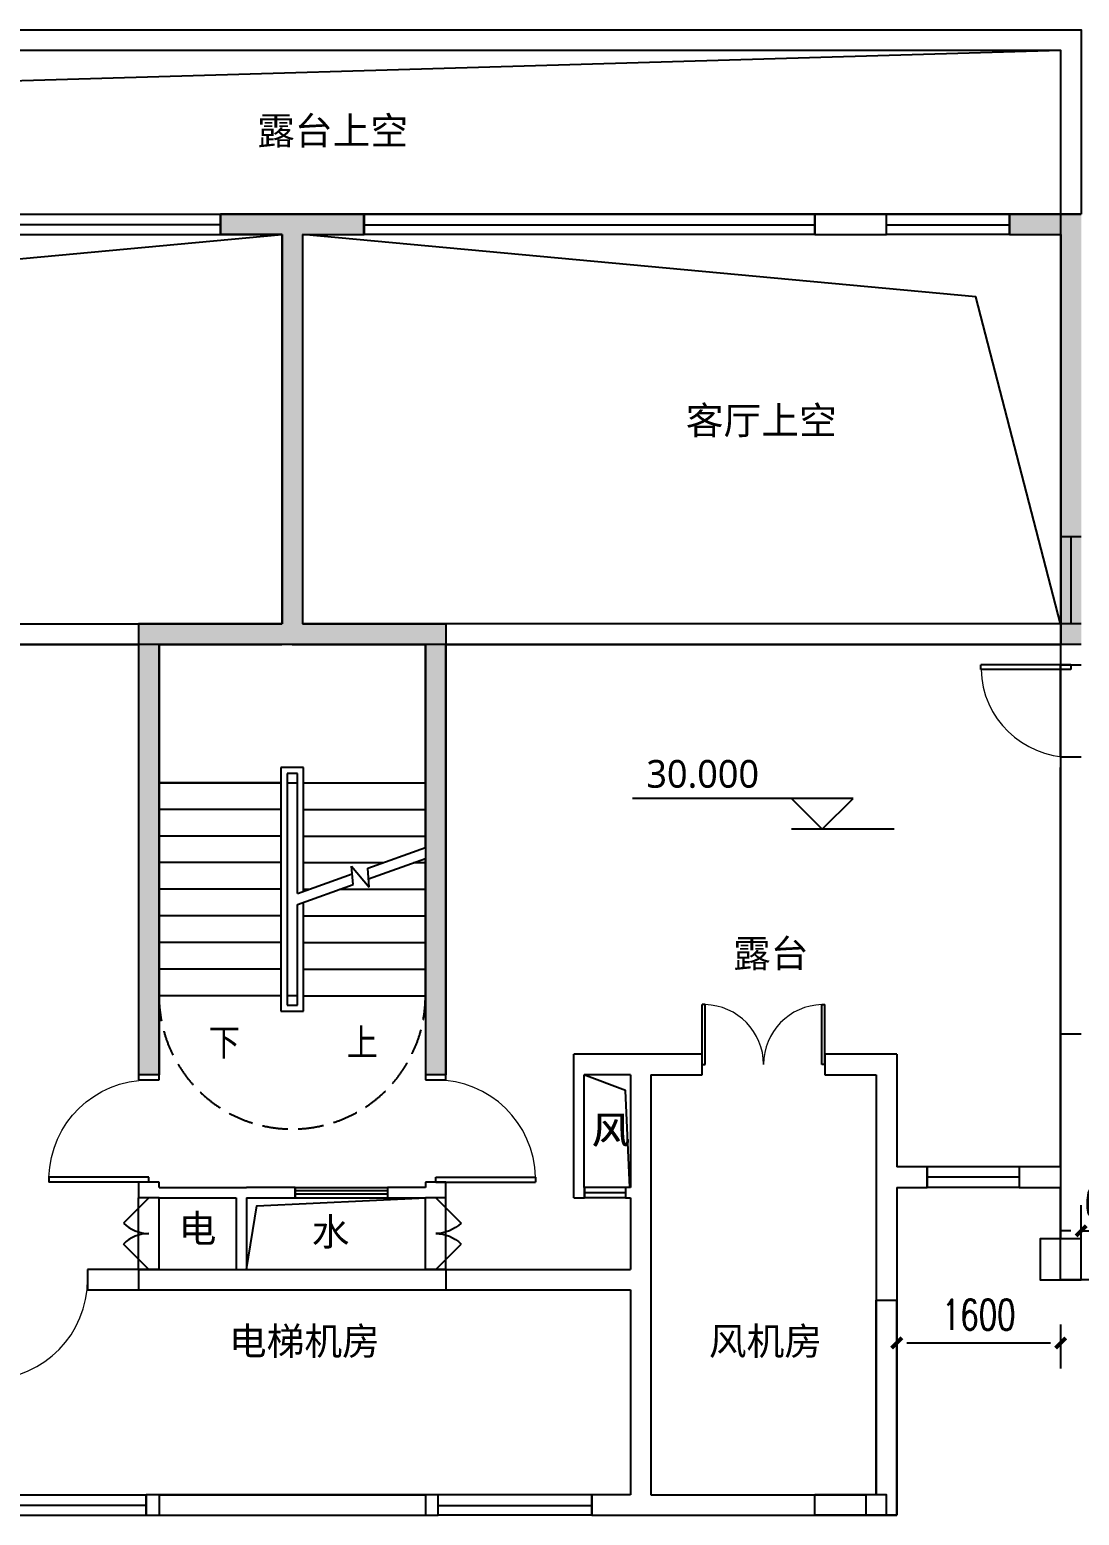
# Model space of a CAD drawing. Extents: x -1988865 to -1884162, y -260022 to -208037.
# Drawn here: x -1963818 to -1953573, y -245612 to -231112 of the extents above; entities that cross this region are included whole.
import ezdxf

# ---------------------------------------------------------------- set-up
doc = ezdxf.new("R2010")
doc.units = 0
doc.header["$LTSCALE"] = 1000
doc.header["$MEASUREMENT"] = 0
doc.linetypes.add('__DASH', pattern=[0.35, 0.25, -0.1])
doc.linetypes.add('DOTE', pattern=[2.42, 2, -0.2, 0.02, -0.2])
for name, color, linetype in [('BALCONY', 6, 'Continuous'), ('COLUMN', 9, 'Continuous'), ('DIM_ELEV', 3, 'Continuous'), ('DIM_SYMB', 3, 'Continuous'), ('DOTE', 177, 'DOTE'), ('LINE', 21, 'Continuous'), ('PUB_DIM', 3, 'Continuous'), ('PUB_HATCH', 8, 'Continuous'), ('PUB_TEXT', 7, 'Continuous'), ('R_NAME', 1, 'Continuous'), ('STAIR', 2, 'Continuous'), ('WALL', 130, 'Continuous'), ('WINDOW', 153, 'Continuous')]:
    doc.layers.add(name, color=color, linetype=linetype)
doc.styles.add('_TCH_DIM_T3', font='SIMPLEX', dxfattribs={"width": 0.705882, "bigfont": 'GBCBIG'})
doc.styles.add('宋体字', font='msyh.ttf')
doc.styles.add('黑体', font='simhei.ttf', dxfattribs={"width": 0.85, "height": 10})
doc.dimstyles.new('_TCH_ARCH&&100', dxfattribs={"dimtxt": 297.5, "dimasz": 100, "dimexe": 250, "dimexo": 300, "dimgap": 126.25, "dimtad": 1, "dimdec": 0, "dimzin": 0, "dimdsep": 46, "dimtxsty": '_TCH_DIM_T3', "dimblk": '0912-_ArchTick', "dimcen": 0.09, "dimclrt": 7, "dimazin": 2, "dimtfac": 1, "dimtdec": 0, "dimtix": 1, "dimtmove": 2, "dimatfit": 3, "dimfxl": 1, "dimtolj": 1, "dimtzin": 0, "dimarcsym": 0})

# ---------------------------------------------------------------- blocks, each defined once
blk = doc.blocks.new('_FZHK')
blk.add_lwpolyline([(-0.5, -0.5), (0.5, -0.5), (0.5, 0.5), (-0.5, 0.5)], close=True)
blk = doc.blocks.new('0912-0911-dsf2w3e5r34')
at = {"layer": 'PUB_HATCH'}
for points in [[(763027, -707095), (763027, -706962), (762327, -706962), (762327, -707162), (762927, -707162)], [(763027, -707095), (763127, -707162), (763727, -707162), (763727, -706962), (763027, -706962)], [(770027, -707162), (770527, -707162), (770727, -706962), (770027, -706962)], [(770727, -706962), (770527, -707162), (770527, -711162), (770727, -711162)], [(763027, -707095), (762927, -707162), (762927, -711062), (763027, -711128), (763127, -711062), (763127, -707162)], [(763027, -711028), (762927, -710962), (761527, -710962), (761727, -711162), (763027, -711162)], [(761727, -711162), (761527, -710962), (761527, -715362), (761727, -715362)], [(763027, -711028), (763027, -711162), (764327, -711162), (764527, -710962), (763127, -710962)], [(764527, -710962), (764327, -711162), (764327, -715362), (764527, -715362)]]:
    blk.add_hatch(color=256, dxfattribs=at).paths.add_polyline_path(points)
at = {"layer": 'WALL'}
for p, q in [((763027, -706962), (762327, -706962)), ((762327, -707162), (762327, -706962)), ((763027, -706962), (763727, -706962)), ((763727, -706962), (763727, -707162)), ((770027, -706962), (770727, -706962)), ((770027, -706962), (770027, -707162)), ((762927, -707162), (762327, -707162)), ((762927, -707162), (762927, -710962)), ((763127, -707162), (763727, -707162)), ((763127, -707162), (763127, -710962)), ((770027, -707162), (770527, -707162)), ((770527, -707162), (770527, -711162)), ((762927, -710962), (761527, -710962)), ((761527, -710962), (761527, -715362)), ((763127, -710962), (764527, -710962)), ((764527, -710962), (764527, -715362)), ((763027, -711162), (761727, -711162)), ((761727, -711162), (761727, -715362)), ((763027, -711162), (764327, -711162)), ((764327, -711162), (764327, -715362)), ((770727, -711162), (770527, -711162)), ((770527, -716962), (770527, -714962)), ((770527, -714962), (770727, -714962)), ((761727, -715362), (761527, -715362)), ((764527, -715362), (764327, -715362)), ((761527, -717262), (764527, -717262)), ((761527, -717262), (761527, -717462)), ((764527, -717262), (764527, -717462)), ((761527, -717462), (764527, -717462)), ((768727, -719462), (768727, -717562)), ((768727, -717562), (768927, -717562)), ((768927, -719662), (768927, -717562)), ((761727, -719462), (764327, -719462)), ((761727, -719462), (761727, -719662)), ((764327, -719462), (764327, -719662)), ((768727, -719462), (768127, -719462)), ((768127, -719662), (768127, -719462)), ((761727, -719662), (764327, -719662)), ((768927, -719662), (768127, -719662))]:
    blk.add_line(p, q, dxfattribs=at)
at = {"layer": 'COLUMN', "xscale": 400, "yscale": 400, "zscale": 400, "rotation": 90}
blk.add_blockref('_FZHK', (770527, -717162), dxfattribs=at)
blk = doc.blocks.new('0912-_ArchTick')
at = {"color": 0, "linetype": 'ByBlock', "const_width": 0.4}
blk.add_lwpolyline([(-0.5, -0.5), (0.5, 0.5)], dxfattribs=at)
blk = doc.blocks.new('*D38')
at = {"layer": 'Defpoints', "color": 0, "transparency": 16777216}
for p in [(-1952955, -242836), (-1953555, -243312), (-1952955, -243312)]:
    blk.add_point(p, dxfattribs=at)
at = {"layer": 'PUB_DIM', "color": 0, "lineweight": -2, "transparency": 16777216}
for p, q in [((-1953555, -243012), (-1953555, -242586)), ((-1952955, -243012), (-1952955, -242586)), ((-1953655, -242836), (-1953755, -242836)), ((-1953555, -242836), (-1952955, -242836)), ((-1952855, -242836), (-1952755, -242836))]:
    blk.add_line(p, q, dxfattribs=at)
at = {"layer": 'PUB_DIM', "color": 0, "lineweight": -2, "transparency": 16777216, "xscale": 100, "yscale": 100, "zscale": 100}
blk.add_blockref('0912-_ArchTick', (-1953555, -242836), dxfattribs=at)
at = {"layer": 'PUB_DIM', "color": 0, "lineweight": -2, "transparency": 16777216, "xscale": 100, "yscale": 100, "zscale": 100, "rotation": 180}
blk.add_blockref('0912-_ArchTick', (-1952955, -242836), dxfattribs=at)
at = {"layer": 'PUB_DIM', "color": 7, "transparency": 16777216, "insert": (-1953255, -242561), "char_height": 297.5, "attachment_point": 5, "style": '_TCH_DIM_T3'}
blk.add_mtext('\\A1;600', dxfattribs=at)
blk = doc.blocks.new('*D42')
at = {"layer": 'Defpoints', "color": 0, "transparency": 16777216}
for p in [(-1955355, -243449), (-1953755, -243449), (-1953755, -243930)]:
    blk.add_point(p, dxfattribs=at)
at = {"layer": 'PUB_DIM', "color": 0, "lineweight": -2, "transparency": 16777216}
for p, q in [((-1955355, -243749), (-1955355, -244180)), ((-1953755, -243749), (-1953755, -244180)), ((-1955255, -243930), (-1953855, -243930))]:
    blk.add_line(p, q, dxfattribs=at)
at = {"layer": 'PUB_DIM', "color": 0, "lineweight": -2, "transparency": 16777216, "xscale": 100, "yscale": 100, "zscale": 100, "rotation": 180}
blk.add_blockref('0912-_ArchTick', (-1955355, -243930), dxfattribs=at)
at = {"layer": 'PUB_DIM', "color": 0, "lineweight": -2, "transparency": 16777216, "xscale": 100, "yscale": 100, "zscale": 100}
blk.add_blockref('0912-_ArchTick', (-1953755, -243930), dxfattribs=at)
at = {"layer": 'PUB_DIM', "color": 7, "transparency": 16777216, "insert": (-1954555, -243655), "char_height": 297.5, "attachment_point": 5, "style": '_TCH_DIM_T3'}
blk.add_mtext('\\A1;1600', dxfattribs=at)
blk = doc.blocks.new('0912-0911-$WINLIB2D$00000002')
for p, q in [((-0.5, 0.5), (0.5, 0.5)), ((-0.5, 0.5), (-0.5, -0.5)), ((0.5, 0.5), (0.5, -0.5)), ((0.5, 0.0211), (-0.5, 0.0211)), ((-0.5, -0.5), (0.5, -0.5))]:
    blk.add_line(p, q)
blk = doc.blocks.new('0912-0911-$DORLIB2D$00000001')
for p, q in [((0.45, 0.975), (0.5, 0.975)), ((0.45, 0), (0.45, 0.975)), ((0.5, 0), (0.5, 0.975)), ((0.5, 0), (0.45, 0))]:
    blk.add_line(p, q)
at = {"lineweight": 13}
blk.add_arc((0.475, 0), 0.975, 91.4693, 180, dxfattribs=at)
blk = doc.blocks.new('0912-0911-$DorLib2D$00000116')
at = {"color": 0}
for p, q in [((-0.5, 0), (-0.146, 0.354)), ((0.5, 0), (0.146, 0.354))]:
    blk.add_line(p, q, dxfattribs=at)
for centre, start, end in [((-0.5, 0), 0, 45), ((0.5, 0), 135, 180)]:
    blk.add_arc(centre, 0.5, start, end, dxfattribs=at)
blk = doc.blocks.new('0912-0911-$TCHSYS$WIN2D')
for p, q in [((-0.5, 0.5), (0.5, 0.5)), ((-0.5, 0.5), (-0.5, -0.5)), ((0.5, 0.5), (0.5, -0.5)), ((0.5, 0.167), (-0.5, 0.167)), ((0.5, -0.167), (-0.5, -0.167)), ((-0.5, -0.5), (0.5, -0.5))]:
    blk.add_line(p, q)
blk = doc.blocks.new('0912-$WINLIB2D$00000002')
for p, q in [((-0.5, 0.5), (0.5, 0.5)), ((-0.5, 0.5), (-0.5, -0.5)), ((0.5, 0.5), (0.5, -0.5)), ((0.5, 0.021), (-0.5, 0.021)), ((-0.5, -0.5), (0.5, -0.5))]:
    blk.add_line(p, q)
blk = doc.blocks.new('0912-$DorLib2D$00000002')
for p, q in [((-0.5, 0), (-0.5, 0.4875)), ((-0.475, 0.4875), (-0.5, 0.4875)), ((-0.475, 0), (-0.475, 0.4875)), ((0.475, 0), (0.475, 0.4875)), ((0.475, 0.4875), (0.5, 0.4875)), ((0.5, 0), (0.5, 0.4875)), ((-0.5, 0), (-0.475, 0)), ((0.5, 0), (0.475, 0))]:
    blk.add_line(p, q)
at = {"lineweight": 13}
for centre, start, end in [((-0.4875, 0), 0, 88.53072), ((0.4875, 0), 91.46928, 180)]:
    blk.add_arc(centre, 0.4875, start, end, dxfattribs=at)

msp = doc.modelspace()

# ---------------------------------------------------------------- linework, layer by layer
at = {"layer": 'BALCONY'}
for p, q in [((-1953755.2, -236062.4), (-1953755.2, -236912.4)), ((-1953655.2, -236062.4), (-1953655.2, -236912.4))]:
    msp.add_line(p, q, dxfattribs=at)
for points in [[(-1968955.2, -232912.4), (-1968955.2, -231112.4), (-1953555.2, -231112.4), (-1953555.2, -232912.4)], [(-1968755.2, -232912.4), (-1968755.2, -231312.4), (-1953755.2, -231312.4), (-1953755.2, -232912.4)]]:
    msp.add_lwpolyline(points, dxfattribs=at)
at = {"layer": 'DIM_ELEV'}
for p, q in [((-1955781.3, -238615.6), (-1957932.8, -238615.6)), ((-1956081.3, -238915.6), (-1956381.3, -238615.6)), ((-1956081.3, -238915.6), (-1955781.3, -238615.6)), ((-1955381.3, -238915.6), (-1956381.3, -238915.6))]:
    msp.add_line(p, q, dxfattribs=at)
at = {"layer": 'DIM_SYMB'}
for points in [[(-1961930.2, -240672.4, 0, 0, 0), (-1961930.2, -237837.4, 0, 0, 0), (-1960580.2, -237837.4, 0, 0, 0), (-1960580.2, -238942.4, 80, 0, 0), (-1960580.2, -239242.4, 0, 0, 0)], [(-1960580.2, -240672.4, 0, 0, 0), (-1960580.2, -239802.4, 80, 0, 0), (-1960580.2, -239502.4, 0, 0, 0)]]:
    msp.add_lwpolyline(points, format="xyseb", dxfattribs=at)
at = {"layer": 'LINE'}
for points in [[(-1968755.2, -232912.4), (-1968240.6, -231734.6), (-1953755.2, -231312.4)], [(-1968755.2, -236912.4), (-1967925.8, -233719.3), (-1961355.2, -233112.4)], [(-1953755.2, -236912.4), (-1954584.5, -233719.3), (-1961155.2, -233112.4)]]:
    msp.add_lwpolyline(points, dxfattribs=at)
msp.add_lwpolyline([(-1968755.2, -232912.4), (-1953755.2, -232912.4), (-1953755.2, -237112.4), (-1968755.2, -237112.4)], close=True, dxfattribs=at)
at = {"layer": 'PUB_DIM'}
msp.add_lwpolyline([(-1957959.2, -242412.4), (-1958002.7, -241465.3), (-1958409.2, -241312.4)], dxfattribs=at)
at = {"layer": 'R_NAME'}
msp.add_lwpolyline([(-1961701.1, -243212.4), (-1961600.3, -242592.4), (-1959951.1, -242512.4)], dxfattribs=at)
at = {"layer": 'STAIR'}
for p, q in [((-1959955.2, -237112.4), (-1962555.2, -237112.4)), ((-1962555.2, -237112.4), (-1962555.2, -238462.4)), ((-1959955.2, -238462.4), (-1959955.2, -237112.4)), ((-1961145.2, -238312.4), (-1961365.2, -238312.4)), ((-1961365.2, -238312.4), (-1961365.2, -240692.4)), ((-1961205.2, -238372.4), (-1961305.2, -238372.4)), ((-1961305.2, -238372.4), (-1961305.2, -240632.4)), ((-1961205.2, -239544.5), (-1961205.2, -238372.4)), ((-1961145.2, -239522.9), (-1961145.2, -238312.4)), ((-1962555.2, -238462.4), (-1962555.2, -240542.4)), ((-1961365.2, -238462.4), (-1962555.2, -238462.4)), ((-1962555.2, -238462.4), (-1961365.2, -238462.4)), ((-1961305.2, -238462.4), (-1961305.2, -240542.4)), ((-1961305.2, -238462.4), (-1961205.2, -238462.4)), ((-1961205.2, -239544.5), (-1961205.2, -238462.4)), ((-1961145.2, -238462.4), (-1959955.2, -238462.4)), ((-1961145.2, -238462.4), (-1959955.2, -238462.4)), ((-1959955.2, -239093.9), (-1959955.2, -238462.4)), ((-1961365.2, -238722.4), (-1962555.2, -238722.4)), ((-1961145.2, -238722.4), (-1959955.2, -238722.4)), ((-1961365.2, -238982.4), (-1962555.2, -238982.4)), ((-1961145.2, -238982.4), (-1959955.2, -238982.4)), ((-1960518.8, -239297.1), (-1959955.2, -239093.9)), ((-1961365.2, -239242.4), (-1962555.2, -239242.4)), ((-1961145.2, -239242.4), (-1960367, -239242.4)), ((-1960510.1, -239400.3), (-1959955.2, -239200.2)), ((-1960072, -239242.4), (-1959955.2, -239242.4)), ((-1959955.2, -240542.4), (-1959955.2, -239200.2)), ((-1961205.2, -239544.5), (-1960669, -239351.3)), ((-1960660.3, -239454.4), (-1960675.3, -239276.6)), ((-1960675.3, -239276.6), (-1960503.1, -239483.2)), ((-1960503.1, -239483.2), (-1960518.8, -239297.1)), ((-1961365.2, -239502.4), (-1962555.2, -239502.4)), ((-1961205.2, -239650.8), (-1960660.3, -239454.4)), ((-1961145.2, -239502.4), (-1961088.3, -239502.4)), ((-1960793.4, -239502.4), (-1959955.2, -239502.4)), ((-1961205.2, -240542.4), (-1961205.2, -239650.8)), ((-1961205.2, -240632.4), (-1961205.2, -239650.8)), ((-1961145.2, -240692.4), (-1961145.2, -239629.2)), ((-1961365.2, -239762.4), (-1962555.2, -239762.4)), ((-1961145.2, -239762.4), (-1959955.2, -239762.4)), ((-1961365.2, -240022.4), (-1962555.2, -240022.4)), ((-1961145.2, -240022.4), (-1959955.2, -240022.4)), ((-1961365.2, -240282.4), (-1962555.2, -240282.4)), ((-1961145.2, -240282.4), (-1959955.2, -240282.4)), ((-1961365.2, -240542.4), (-1962555.2, -240542.4)), ((-1961205.2, -240542.4), (-1961305.2, -240542.4)), ((-1961145.2, -240542.4), (-1959955.2, -240542.4)), ((-1961365.2, -240692.4), (-1961145.2, -240692.4)), ((-1961305.2, -240632.4), (-1961205.2, -240632.4))]:
    msp.add_line(p, q, dxfattribs=at)
at = {"layer": 'STAIR', "linetype": '__DASH'}
msp.add_arc((-1961255.2, -240542.4), 1300, 180, 0, dxfattribs=at)
at = {"layer": 'WALL'}
for p, q in [((-1961255.2, -232912.4), (-1961955.2, -232912.4)), ((-1961955.2, -232912.4), (-1961955.2, -233112.4)), ((-1960555.2, -232912.4), (-1961255.2, -232912.4)), ((-1960555.2, -233112.4), (-1960555.2, -232912.4)), ((-1955455.2, -232912.4), (-1956155.2, -232912.4)), ((-1956155.2, -232912.4), (-1956155.2, -233112.4)), ((-1955455.2, -233112.4), (-1955455.2, -232912.4)), ((-1953655.2, -232912.4), (-1954255.2, -232912.4)), ((-1954255.2, -232912.4), (-1954255.2, -233112.4)), ((-1953555.2, -232912.4), (-1953655.2, -232912.4)), ((-1961955.2, -233112.4), (-1961355.2, -233112.4)), ((-1961355.2, -233112.4), (-1961355.2, -236912.4)), ((-1961155.2, -233112.4), (-1961155.2, -236912.4)), ((-1961155.2, -233112.4), (-1960555.2, -233112.4)), ((-1956155.2, -233112.4), (-1955455.2, -233112.4)), ((-1954255.2, -233112.4), (-1953755.2, -233112.4)), ((-1953755.2, -233112.4), (-1953755.2, -236062.4)), ((-1953555.2, -236062.4), (-1953755.2, -236062.4)), ((-1968955.2, -236912.4), (-1962655.2, -236912.4)), ((-1962655.2, -236912.4), (-1961355.2, -236912.4)), ((-1959855.2, -236912.4), (-1961155.2, -236912.4)), ((-1953555.2, -236912.4), (-1959855.2, -236912.4)), ((-1968755.2, -237112.4), (-1962755.2, -237112.4)), ((-1962755.2, -237112.4), (-1962755.2, -241362.4)), ((-1962555.2, -237112.4), (-1961355.2, -237112.4)), ((-1962555.2, -241362.4), (-1962555.2, -237112.4)), ((-1961355.2, -237112.4), (-1961355.2, -237112.4)), ((-1961155.2, -237112.4), (-1961355.2, -237112.4)), ((-1959955.2, -237112.4), (-1961155.2, -237112.4)), ((-1961155.2, -237112.4), (-1961155.2, -237112.4)), ((-1959955.2, -237112.4), (-1959955.2, -241362.4)), ((-1953755.2, -237112.4), (-1959755.2, -237112.4)), ((-1959755.2, -241362.4), (-1959755.2, -237112.4)), ((-1953755.2, -237112.4), (-1953755.2, -237312.4)), ((-1953755.2, -237312.4), (-1953555.2, -237312.4)), ((-1953555.2, -238212.4), (-1953755.2, -238212.4)), ((-1953755.2, -238212.4), (-1953755.2, -238312.4)), ((-1953755.2, -242212.4), (-1953755.2, -238312.4)), ((-1957855.2, -241112.4), (-1958505.2, -241112.4)), ((-1958505.2, -242512.4), (-1958505.2, -241112.4)), ((-1957255.2, -241112.4), (-1957855.2, -241112.4)), ((-1957255.2, -241312.4), (-1957255.2, -241112.4)), ((-1955355.2, -241112.4), (-1956055.2, -241112.4)), ((-1956055.2, -241112.4), (-1956055.2, -241312.4)), ((-1955355.2, -241112.4), (-1955355.2, -242212.4)), ((-1962755.2, -241362.4), (-1962555.2, -241362.4)), ((-1959955.2, -241362.4), (-1959755.2, -241362.4)), ((-1957955.2, -241312.4), (-1958405.2, -241312.4)), ((-1958405.2, -242412.4), (-1958405.2, -241312.4)), ((-1957955.2, -241312.4), (-1957955.2, -242412.4)), ((-1957755.2, -241312.4), (-1957755.2, -242412.4)), ((-1957755.2, -241312.4), (-1957255.2, -241312.4)), ((-1956055.2, -241312.4), (-1955555.2, -241312.4)), ((-1955555.2, -241312.4), (-1955555.2, -242312.4)), ((-1955059.2, -242212.4), (-1955355.2, -242212.4)), ((-1955059.2, -242412.4), (-1955059.2, -242212.4)), ((-1953755.2, -242212.4), (-1954159.2, -242212.4)), ((-1954159.2, -242212.4), (-1954159.2, -242412.4)), ((-1962555.2, -242362.4), (-1962755.2, -242362.4)), ((-1962755.2, -242362.4), (-1962755.2, -242512.4)), ((-1962555.2, -242412.4), (-1962555.2, -242362.4)), ((-1962555.2, -242412.4), (-1961701.1, -242412.4)), ((-1961226.1, -242412.4), (-1961701.1, -242412.4)), ((-1961226.1, -242512.4), (-1961226.1, -242412.4)), ((-1959955.2, -242412.4), (-1960326.1, -242412.4)), ((-1960326.1, -242412.4), (-1960326.1, -242512.4)), ((-1959755.2, -242362.4), (-1959955.2, -242362.4)), ((-1959955.2, -242362.4), (-1959955.2, -242412.4)), ((-1959755.2, -242512.4), (-1959755.2, -242362.4)), ((-1958401.1, -242412.4), (-1958405.2, -242412.4)), ((-1958401.1, -242512.4), (-1958401.1, -242412.4)), ((-1957955.2, -242412.4), (-1958001.1, -242412.4)), ((-1958001.1, -242412.4), (-1958001.1, -242512.4)), ((-1957755.2, -242412.4), (-1957755.2, -243312.4)), ((-1955555.2, -242312.4), (-1955555.2, -245412.4)), ((-1955355.2, -242412.4), (-1955059.2, -242412.4)), ((-1955355.2, -242412.4), (-1955355.2, -245612.4)), ((-1954159.2, -242412.4), (-1953755.2, -242412.4)), ((-1953755.2, -243312.4), (-1953755.2, -242412.4)), ((-1962555.2, -242512.4), (-1962755.2, -242512.4)), ((-1962555.2, -242512.4), (-1961801.1, -242512.4)), ((-1961801.1, -242512.4), (-1961801.1, -243212.4)), ((-1961701.1, -242512.4), (-1961701.1, -243212.4)), ((-1961701.1, -242512.4), (-1961226.1, -242512.4)), ((-1960326.1, -242512.4), (-1959955.2, -242512.4)), ((-1959755.2, -242512.4), (-1959955.2, -242512.4)), ((-1958505.2, -242512.4), (-1958401.1, -242512.4)), ((-1958001.1, -242512.4), (-1957955.2, -242512.4)), ((-1957955.2, -242512.4), (-1957955.2, -243212.4)), ((-1962755.2, -243212.4), (-1963253.2, -243212.4)), ((-1963253.2, -243212.4), (-1963253.2, -243412.4)), ((-1962555.2, -243212.4), (-1962755.2, -243212.4)), ((-1962555.2, -243212.4), (-1961801.1, -243212.4)), ((-1961701.1, -243212.4), (-1959955.2, -243212.4)), ((-1959755.2, -243212.4), (-1959955.2, -243212.4)), ((-1959755.2, -243212.4), (-1957955.2, -243212.4)), ((-1963253.2, -243412.4), (-1962655.2, -243412.4)), ((-1962651.1, -243412.4), (-1961701.1, -243412.4)), ((-1961701.1, -243412.4), (-1959851.1, -243412.4)), ((-1959855.2, -243412.4), (-1957955.2, -243412.4)), ((-1957955.2, -243412.4), (-1957955.2, -245412.4)), ((-1957755.2, -243312.4), (-1957755.2, -245412.4)), ((-1953755.2, -243312.4), (-1952955.2, -243312.4)), ((-1959830.2, -245412.4), (-1962680.2, -245412.4)), ((-1962680.2, -245412.4), (-1962680.2, -245612.4)), ((-1959830.2, -245612.4), (-1959830.2, -245412.4)), ((-1957955.2, -245412.4), (-1958330.2, -245412.4)), ((-1958330.2, -245412.4), (-1958330.2, -245612.4)), ((-1957755.2, -245412.4), (-1955655.2, -245412.4)), ((-1962680.2, -245612.4), (-1959830.2, -245612.4)), ((-1958330.2, -245612.4), (-1957855.2, -245612.4)), ((-1957855.2, -245612.4), (-1955655.2, -245612.4)), ((-1955455.2, -245612.4), (-1955355.2, -245612.4))]:
    msp.add_line(p, q, dxfattribs=at)
for points in [[(-1962755.2, -237112.4), (-1968755.2, -237112.4), (-1968755.2, -242412.4)], [(-1959755.2, -237112.4), (-1953755.2, -237112.4), (-1953755.2, -242412.4)]]:
    msp.add_lwpolyline(points, dxfattribs=at)
at = {"layer": 'WINDOW'}
for p, q in [((-1953755.2, -238212.4), (-1953755.2, -237312.4)), ((-1962755.2, -243212.4), (-1962755.2, -242512.4)), ((-1962555.2, -243212.4), (-1962555.2, -242512.4)), ((-1959955.2, -243212.4), (-1959955.2, -242512.4)), ((-1959755.2, -243212.4), (-1959755.2, -242512.4))]:
    msp.add_line(p, q, dxfattribs=at)

# ---------------------------------------------------------------- block references
at = {"layer": 'COLUMN', "xscale": 200, "yscale": 200, "zscale": 200}
msp.add_blockref('_FZHK', (-1955555.2, -245512.4), dxfattribs=at)
at = {"layer": 'DOTE'}
msp.add_blockref('0912-0911-dsf2w3e5r34', (-2724281.7, 474049.4), dxfattribs=at)
at = {"layer": 'WINDOW', "xscale": 4399.999999918276, "yscale": -200, "zscale": 4399.999999918276}
msp.add_blockref('0912-0911-$WINLIB2D$00000002', (-1964155.2, -233012.4), dxfattribs=at)
at = {"layer": 'WINDOW'}
for name, p, xscale, yscale, zscale, rotation in [('0912-0911-$WINLIB2D$00000002', (-1958355.2, -233012.4), 4399.999999918276, 200, 4399.999999918276, 180), ('0912-0911-$WINLIB2D$00000002', (-1954855.2, -233012.4), 1199.999994613696, 200, 1199.999994613696, 180), ('0912-0911-$DORLIB2D$00000001', (-1953655.2, -237762.4), 900, 900, 900, 90), ('0912-$DorLib2D$00000002', (-1956655.2, -241212.4), -1200, -1200, -1200, 179.9999999999923), ('0912-0911-$DORLIB2D$00000001', (-1962655.2, -241862.4), -1000, 1000, -1000, 90.00000000000242), ('0912-0911-$DORLIB2D$00000001', (-1959855.2, -241862.4), -1000, -1000, -1000, 89.99999999999758), ('0912-0911-$WINLIB2D$00000002', (-1954609.2, -242312.4), 900, -200, 900, 179.9999999999926), ('0912-0911-$TCHSYS$WIN2D', (-1960776.1, -242462.4), 900, 100, 900, 9.0137e-12), ('0912-$WINLIB2D$00000002', (-1958201.1, -242462.4), 400, -100, 400, 180.000000000285), ('0912-0911-$DorLib2D$00000116', (-1962655.2, -242862.4), 700, 700, 700, 90), ('0912-0911-$DorLib2D$00000116', (-1959855.2, -242862.4), 700, -700, 700, 90), ('0912-0911-$DORLIB2D$00000001', (-1963753.2, -243312.4), -1000, -1000, -1000, 6.6701e-12), ('0912-0911-$WINLIB2D$00000002', (-1963430.2, -245512.4), -1500, 200, -1500, 180), ('0912-0911-$WINLIB2D$00000002', (-1959080.2, -245512.4), 1500, 200, 1500, 180)]:
    msp.add_blockref(name, p, dxfattribs=dict(at, xscale=xscale, yscale=yscale, zscale=zscale, rotation=rotation))

# ---------------------------------------------------------------- texts
at = {"layer": 'PUB_TEXT', "style": '宋体字'}
msp.add_text('30.000', height=270, dxfattribs=at).set_placement((-1957798.9, -238510.6))
at = {"layer": 'PUB_TEXT', "style": '黑体', "width": 0.85}
for s, p in [('上', (-1960723.9, -241127.4)), ('下', (-1962070.1, -241127.4))]:
    msp.add_text(s, height=262.9, dxfattribs=at).set_placement(p)
at = {"layer": 'R_NAME', "style": '宋体字'}
for s, p in [('露台上空', (-1961598, -232233.3)), ('客厅上空', (-1957414, -235061.3)), ('露台', (-1956952.8, -240263.3)), ('风', (-1958332.9, -241985.4)), ('风', (-1958324.9, -241985.4)), ('电', (-1962363.8, -242948.9)), ('水', (-1961065.3, -242980.4)), ('电梯机房', (-1961873.5, -244047.5)), ('风机房', (-1957188.8, -244047.5))]:
    msp.add_text(s, height=270, dxfattribs=at).set_placement(p)

# ---------------------------------------------------------------- dimensions: what is measured, and where the dimension line sits
at = {"layer": 'PUB_DIM'}
for p1, p2, distance, picture, middle in [((-1953555.2, -243312.4), (-1952955.2, -243312.4), 475.9, '*D38', (-1953255.2, -242561.4)), ((-1955355.2, -243449.1), (-1953755.2, -243449.1), -480.4, '*D42', (-1954555.2, -243654.5))]:
    dim = msp.add_aligned_dim(p1=p1, p2=p2, distance=distance, dimstyle='_TCH_ARCH&&100', dxfattribs=at)
    dim.commit()
    dim.dimension.update_dxf_attribs({"geometry": picture, "text_midpoint": middle})

doc.saveas('drawing.dxf')
